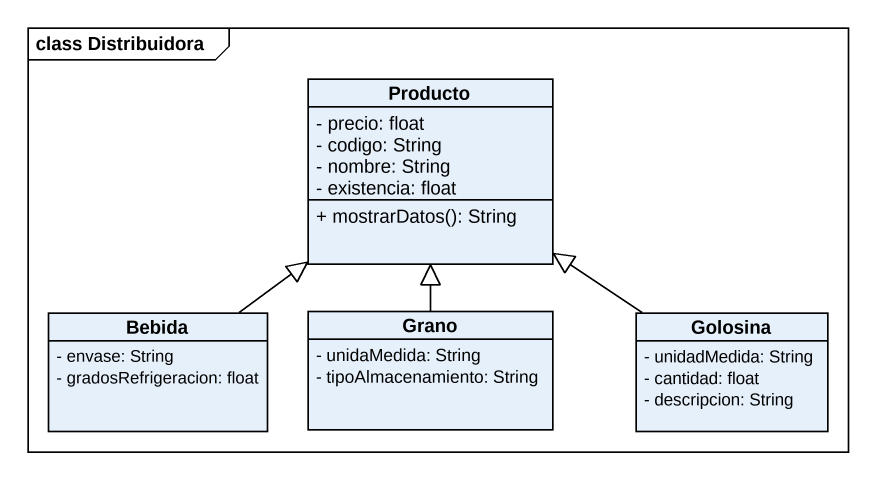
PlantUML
@startuml
mainframe class Distribuidora
hide circle
hide empty members
skinparam classAttributeIconSize 0
class Producto {
  - precio: float
  - codigo: String
  - nombre: String
  - existencia: float
  + mostrarDatos(): String
}
class Bebida {
  - envase: String
  - gradosRefrigeracion: float
}
class Grano {
  - unidaMedida: String
  - tipoAlmacenamiento: String
}
class Golosina {
  - unidadMedida: String
  - cantidad: float
  - descripcion: String
}
Bebida -up-|> Producto
Grano -up-|> Producto
Golosina -up-|> Producto
@enduml
